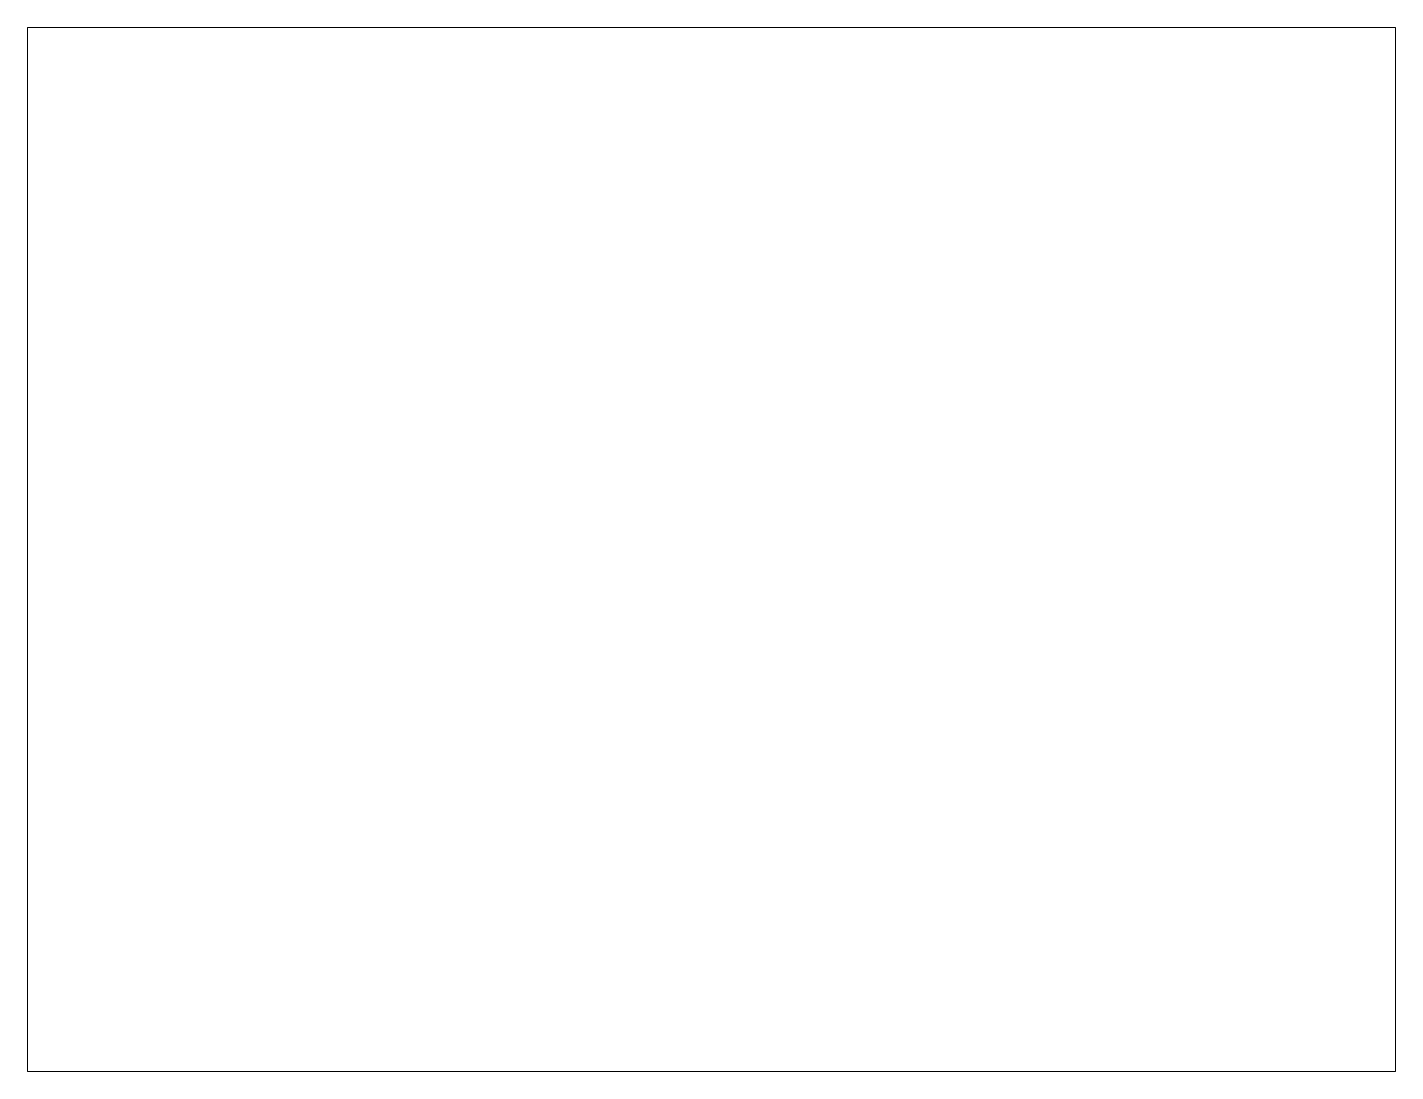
# Model space of a CAD drawing. Extents: x 12.5 to 20.91, y 39.88 to 46.29.
import ezdxf

# ---------------------------------------------------------------- set-up
doc = ezdxf.new("R2010")
doc.units = 0
doc.header["$LTSCALE"] = 5.80031
doc.header["$MEASUREMENT"] = 0
doc.layers.add('8_250BIT_500OUTLINE', color=7, linetype='Continuous')

msp = doc.modelspace()

# ---------------------------------------------------------------- linework, layer by layer
at = {"layer": '8_250BIT_500OUTLINE', "color": 7, "linetype": 'Continuous', "lineweight": 5}
for p, q in [((12.5, 46.293), (12.5, 39.875)), ((20.911, 46.293), (12.5, 46.293)), ((20.911, 39.875), (20.911, 46.293)), ((12.5, 39.875), (20.911, 39.875))]:
    msp.add_line(p, q, dxfattribs=at)

doc.saveas('drawing.dxf')
